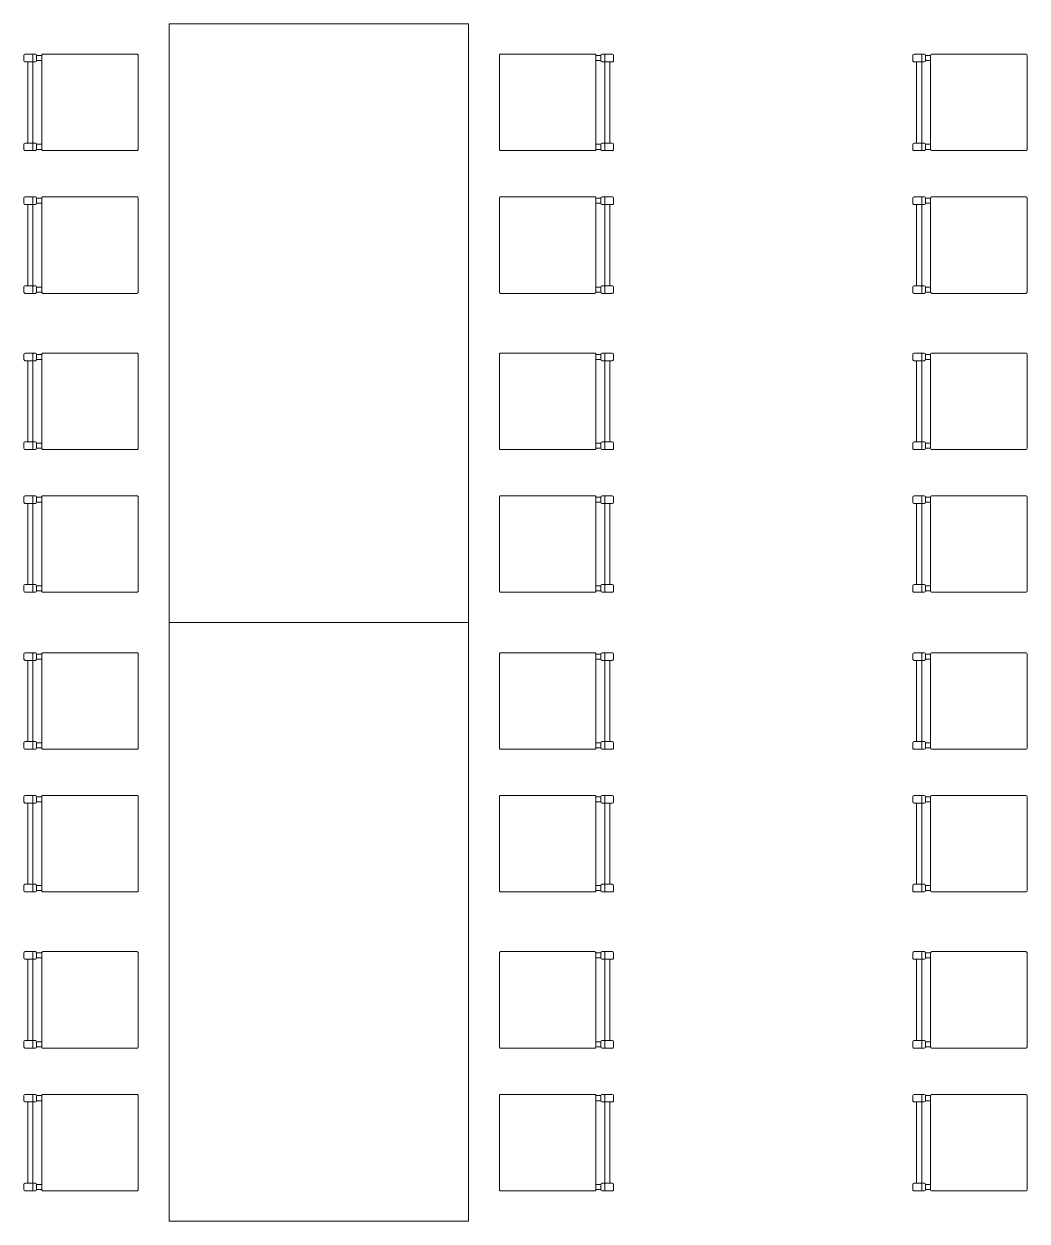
# Model space of a CAD drawing. Header units: metres. Extents: x 349075 to 349285, y 9281902 to 9282050.
# Drawn here: x 349142.916 to 349146.268, y 9281976.036 to 9281980.036 of the extents above; entities that cross this region are included whole.
import ezdxf

# ---------------------------------------------------------------- set-up
doc = ezdxf.new("R2010")
doc.units = ezdxf.units.M
doc.header["$LTSCALE"] = 0.25
doc.layers.add('ARQ-FONDO', color=253, linetype='CONTINUOUS', lineweight=9)

# ---------------------------------------------------------------- blocks, each defined once
blk = doc.blocks.new('feffef')
at = {"layer": 'ARQ-FONDO'}
for p, q in [((1.0435, 10.595), (1.0435, 10.612)), ((1.0478, 10.6162), (1.0817, 10.6162)), ((1.0732, 10.6132), (1.0732, 10.5937)), ((1.086, 10.612), (1.1029, 10.612)), ((1.086, 10.612), (1.086, 10.595)), ((2.9715, 10.612), (2.9545, 10.612)), ((2.9715, 10.612), (2.9715, 10.595)), ((3.0097, 10.6162), (2.9757, 10.6162)), ((2.9842, 10.6132), (2.9842, 10.5937)), ((3.0139, 10.595), (3.0139, 10.612)), ((4.0139, 10.595), (4.0139, 10.612)), ((4.0181, 10.6162), (4.0521, 10.6162)), ((4.0436, 10.6132), (4.0436, 10.5937)), ((4.0563, 10.612), (4.0733, 10.612)), ((4.0563, 10.612), (4.0563, 10.595)), ((1.0767, 10.5908), (1.0478, 10.5908)), ((1.0563, 10.5908), (1.0563, 10.3194)), ((1.0732, 10.5908), (1.0732, 10.3194)), ((1.0817, 10.5908), (1.077, 10.5908)), ((1.086, 10.595), (1.1029, 10.595)), ((2.9715, 10.595), (2.9545, 10.595)), ((2.9757, 10.5908), (2.9804, 10.5908)), ((2.9807, 10.5908), (3.0097, 10.5908)), ((2.9842, 10.5908), (2.9842, 10.3194)), ((3.0012, 10.5908), (3.0012, 10.3194)), ((4.0471, 10.5908), (4.0181, 10.5908)), ((4.0266, 10.5908), (4.0266, 10.3194)), ((4.0436, 10.5908), (4.0436, 10.3194)), ((4.0521, 10.5908), (4.0473, 10.5908)), ((4.0563, 10.595), (4.0733, 10.595)), ((1.0435, 10.2981), (1.0435, 10.3151)), ((1.0478, 10.3194), (1.0817, 10.3194)), ((1.0817, 10.2939), (1.0478, 10.2939)), ((1.0732, 10.3164), (1.0732, 10.2969)), ((1.086, 10.3151), (1.1029, 10.3151)), ((1.086, 10.3151), (1.086, 10.2981)), ((1.086, 10.2981), (1.1029, 10.2981)), ((2.9715, 10.3151), (2.9545, 10.3151)), ((2.9715, 10.2981), (2.9545, 10.2981)), ((2.9715, 10.3151), (2.9715, 10.2981)), ((3.0097, 10.3194), (2.9757, 10.3194)), ((2.9757, 10.2939), (3.0097, 10.2939)), ((2.9842, 10.3164), (2.9842, 10.2969)), ((3.0139, 10.2981), (3.0139, 10.3151)), ((4.0139, 10.2981), (4.0139, 10.3151)), ((4.0181, 10.3194), (4.0521, 10.3194)), ((4.0521, 10.2939), (4.0181, 10.2939)), ((4.0436, 10.3164), (4.0436, 10.2969)), ((4.0563, 10.3151), (4.0733, 10.3151)), ((4.0563, 10.3151), (4.0563, 10.2981)), ((4.0563, 10.2981), (4.0733, 10.2981)), ((1.0435, 10.1182), (1.0435, 10.1351)), ((1.0478, 10.1394), (1.0817, 10.1394)), ((1.0732, 10.1364), (1.0732, 10.1169)), ((1.086, 10.1351), (1.1029, 10.1351)), ((1.086, 10.1351), (1.086, 10.1182)), ((2.9715, 10.1351), (2.9545, 10.1351)), ((2.9715, 10.1351), (2.9715, 10.1182)), ((3.0097, 10.1394), (2.9757, 10.1394)), ((2.9842, 10.1364), (2.9842, 10.1169)), ((3.0139, 10.1182), (3.0139, 10.1351)), ((4.0139, 10.1182), (4.0139, 10.1351)), ((4.0181, 10.1394), (4.0521, 10.1394)), ((4.0436, 10.1364), (4.0436, 10.1169)), ((4.0563, 10.1351), (4.0733, 10.1351)), ((4.0563, 10.1351), (4.0563, 10.1182)), ((1.0767, 10.1139), (1.0478, 10.1139)), ((1.0563, 10.1139), (1.0563, 9.8425)), ((1.0732, 10.1139), (1.0732, 9.8425)), ((1.0817, 10.1139), (1.077, 10.1139)), ((1.086, 10.1182), (1.1029, 10.1182)), ((2.9715, 10.1182), (2.9545, 10.1182)), ((2.9757, 10.1139), (2.9804, 10.1139)), ((2.9807, 10.1139), (3.0097, 10.1139)), ((2.9842, 10.1139), (2.9842, 9.8425)), ((3.0012, 10.1139), (3.0012, 9.8425)), ((4.0471, 10.1139), (4.0181, 10.1139)), ((4.0266, 10.1139), (4.0266, 9.8425)), ((4.0436, 10.1139), (4.0436, 9.8425)), ((4.0521, 10.1139), (4.0473, 10.1139)), ((4.0563, 10.1182), (4.0733, 10.1182)), ((1.0478, 9.8425), (1.0817, 9.8425)), ((3.0097, 9.8425), (2.9757, 9.8425)), ((4.0181, 9.8425), (4.0521, 9.8425)), ((1.0435, 9.8213), (1.0435, 9.8383)), ((1.0817, 9.8171), (1.0478, 9.8171)), ((1.0732, 9.8395), (1.0732, 9.82)), ((1.086, 9.8383), (1.1029, 9.8383)), ((1.086, 9.8383), (1.086, 9.8213)), ((1.086, 9.8213), (1.1029, 9.8213)), ((2.9715, 9.8383), (2.9545, 9.8383)), ((2.9715, 9.8213), (2.9545, 9.8213)), ((2.9715, 9.8383), (2.9715, 9.8213)), ((2.9757, 9.8171), (3.0097, 9.8171)), ((2.9842, 9.8395), (2.9842, 9.82)), ((3.0139, 9.8213), (3.0139, 9.8383)), ((4.0139, 9.8213), (4.0139, 9.8383)), ((4.0521, 9.8171), (4.0181, 9.8171)), ((4.0436, 9.8395), (4.0436, 9.82)), ((4.0563, 9.8383), (4.0733, 9.8383)), ((4.0563, 9.8383), (4.0563, 9.8213)), ((4.0563, 9.8213), (4.0733, 9.8213)), ((1.0435, 9.5963), (1.0435, 9.6132)), ((1.0478, 9.6175), (1.0817, 9.6175)), ((1.0732, 9.6145), (1.0732, 9.595)), ((1.086, 9.6132), (1.1029, 9.6132)), ((1.086, 9.6132), (1.086, 9.5963)), ((2.9715, 9.6132), (2.9545, 9.6132)), ((2.9715, 9.6132), (2.9715, 9.5963)), ((3.0097, 9.6175), (2.9757, 9.6175)), ((2.9842, 9.6145), (2.9842, 9.595)), ((3.0139, 9.5963), (3.0139, 9.6132)), ((4.0139, 9.5963), (4.0139, 9.6132)), ((4.0181, 9.6175), (4.0521, 9.6175)), ((4.0436, 9.6145), (4.0436, 9.595)), ((4.0563, 9.6132), (4.0733, 9.6132)), ((4.0563, 9.6132), (4.0563, 9.5963)), ((1.0767, 9.592), (1.0478, 9.592)), ((1.0563, 9.592), (1.0563, 9.3206)), ((1.0732, 9.592), (1.0732, 9.3206)), ((1.0817, 9.592), (1.077, 9.592)), ((1.086, 9.5963), (1.1029, 9.5963)), ((2.9715, 9.5963), (2.9545, 9.5963)), ((2.9757, 9.592), (2.9804, 9.592)), ((2.9807, 9.592), (3.0097, 9.592)), ((2.9842, 9.592), (2.9842, 9.3206)), ((3.0012, 9.592), (3.0012, 9.3206)), ((4.0471, 9.592), (4.0181, 9.592)), ((4.0266, 9.592), (4.0266, 9.3206)), ((4.0436, 9.592), (4.0436, 9.3206)), ((4.0521, 9.592), (4.0473, 9.592)), ((4.0563, 9.5963), (4.0733, 9.5963)), ((1.0478, 9.3206), (1.0817, 9.3206)), ((3.0097, 9.3206), (2.9757, 9.3206)), ((4.0181, 9.3206), (4.0521, 9.3206)), ((1.0435, 9.2994), (1.0435, 9.3164)), ((1.0817, 9.2952), (1.0478, 9.2952)), ((1.0732, 9.3177), (1.0732, 9.2982)), ((1.086, 9.3164), (1.1029, 9.3164)), ((1.086, 9.3164), (1.086, 9.2994)), ((1.086, 9.2994), (1.1029, 9.2994)), ((2.9715, 9.3164), (2.9545, 9.3164)), ((2.9715, 9.2994), (2.9545, 9.2994)), ((2.9715, 9.3164), (2.9715, 9.2994)), ((2.9757, 9.2952), (3.0097, 9.2952)), ((2.9842, 9.3177), (2.9842, 9.2982)), ((3.0139, 9.2994), (3.0139, 9.3164)), ((4.0139, 9.2994), (4.0139, 9.3164)), ((4.0521, 9.2952), (4.0181, 9.2952)), ((4.0436, 9.3177), (4.0436, 9.2982)), ((4.0563, 9.3164), (4.0733, 9.3164)), ((4.0563, 9.3164), (4.0563, 9.2994)), ((4.0563, 9.2994), (4.0733, 9.2994)), ((1.0435, 9.1194), (1.0435, 9.1364)), ((1.0478, 9.1406), (1.0817, 9.1406)), ((1.0732, 9.1377), (1.0732, 9.1182)), ((1.086, 9.1364), (1.1029, 9.1364)), ((1.086, 9.1364), (1.086, 9.1194)), ((2.9715, 9.1364), (2.9545, 9.1364)), ((2.9715, 9.1364), (2.9715, 9.1194)), ((3.0097, 9.1406), (2.9757, 9.1406)), ((2.9842, 9.1377), (2.9842, 9.1182)), ((3.0139, 9.1194), (3.0139, 9.1364)), ((4.0139, 9.1194), (4.0139, 9.1364)), ((4.0181, 9.1406), (4.0521, 9.1406)), ((4.0436, 9.1377), (4.0436, 9.1182)), ((4.0563, 9.1364), (4.0733, 9.1364)), ((4.0563, 9.1364), (4.0563, 9.1194)), ((1.0767, 9.1152), (1.0478, 9.1152)), ((1.0563, 9.1152), (1.0563, 8.8438)), ((1.0732, 9.1152), (1.0732, 8.8438)), ((1.0817, 9.1152), (1.077, 9.1152)), ((1.086, 9.1194), (1.1029, 9.1194)), ((2.9715, 9.1194), (2.9545, 9.1194)), ((2.9757, 9.1152), (2.9804, 9.1152)), ((2.9807, 9.1152), (3.0097, 9.1152)), ((2.9842, 9.1152), (2.9842, 8.8438)), ((3.0012, 9.1152), (3.0012, 8.8438)), ((4.0471, 9.1152), (4.0181, 9.1152)), ((4.0266, 9.1152), (4.0266, 8.8438)), ((4.0436, 9.1152), (4.0436, 8.8438)), ((4.0521, 9.1152), (4.0473, 9.1152)), ((4.0563, 9.1194), (4.0733, 9.1194)), ((1.0478, 8.8438), (1.0817, 8.8438)), ((1.0732, 8.8408), (1.0732, 8.8213)), ((3.0097, 8.8438), (2.9757, 8.8438)), ((2.9842, 8.8408), (2.9842, 8.8213)), ((4.0181, 8.8438), (4.0521, 8.8438)), ((4.0436, 8.8408), (4.0436, 8.8213)), ((1.0435, 8.8226), (1.0435, 8.8396)), ((1.0817, 8.8183), (1.0478, 8.8183)), ((1.086, 8.8396), (1.1029, 8.8396)), ((1.086, 8.8396), (1.086, 8.8226)), ((1.086, 8.8226), (1.1029, 8.8226)), ((2.9715, 8.8396), (2.9545, 8.8396)), ((2.9715, 8.8226), (2.9545, 8.8226)), ((2.9715, 8.8396), (2.9715, 8.8226)), ((2.9757, 8.8183), (3.0097, 8.8183)), ((3.0139, 8.8226), (3.0139, 8.8396)), ((4.0139, 8.8226), (4.0139, 8.8396)), ((4.0521, 8.8183), (4.0181, 8.8183)), ((4.0563, 8.8396), (4.0733, 8.8396)), ((4.0563, 8.8396), (4.0563, 8.8226)), ((4.0563, 8.8226), (4.0733, 8.8226)), ((1.0435, 8.595), (1.0435, 8.612)), ((1.0478, 8.6162), (1.0817, 8.6162)), ((1.0732, 8.6132), (1.0732, 8.5937)), ((1.086, 8.612), (1.1029, 8.612)), ((1.086, 8.612), (1.086, 8.595)), ((2.9715, 8.612), (2.9545, 8.612)), ((2.9715, 8.612), (2.9715, 8.595)), ((3.0097, 8.6162), (2.9757, 8.6162)), ((2.9842, 8.6132), (2.9842, 8.5937)), ((3.0139, 8.595), (3.0139, 8.612)), ((4.0139, 8.595), (4.0139, 8.612)), ((4.0181, 8.6162), (4.0521, 8.6162)), ((4.0436, 8.6132), (4.0436, 8.5937)), ((4.0563, 8.612), (4.0733, 8.612)), ((4.0563, 8.612), (4.0563, 8.595)), ((1.0767, 8.5908), (1.0478, 8.5908)), ((1.0563, 8.5908), (1.0563, 8.3194)), ((1.0732, 8.5908), (1.0732, 8.3194)), ((1.0817, 8.5908), (1.077, 8.5908)), ((1.086, 8.595), (1.1029, 8.595)), ((2.9715, 8.595), (2.9545, 8.595)), ((2.9757, 8.5908), (2.9804, 8.5908)), ((2.9807, 8.5908), (3.0097, 8.5908)), ((2.9842, 8.5908), (2.9842, 8.3194)), ((3.0012, 8.5908), (3.0012, 8.3194)), ((4.0471, 8.5908), (4.0181, 8.5908)), ((4.0266, 8.5908), (4.0266, 8.3194)), ((4.0436, 8.5908), (4.0436, 8.3194)), ((4.0521, 8.5908), (4.0473, 8.5908)), ((4.0563, 8.595), (4.0733, 8.595)), ((1.0435, 8.2981), (1.0435, 8.3151)), ((1.0478, 8.3194), (1.0817, 8.3194)), ((1.0817, 8.2939), (1.0478, 8.2939)), ((1.0732, 8.3164), (1.0732, 8.2969)), ((1.086, 8.3151), (1.1029, 8.3151)), ((1.086, 8.3151), (1.086, 8.2981)), ((1.086, 8.2981), (1.1029, 8.2981)), ((2.9715, 8.3151), (2.9545, 8.3151)), ((2.9715, 8.2981), (2.9545, 8.2981)), ((2.9715, 8.3151), (2.9715, 8.2981)), ((3.0097, 8.3194), (2.9757, 8.3194)), ((2.9757, 8.2939), (3.0097, 8.2939)), ((2.9842, 8.3164), (2.9842, 8.2969)), ((3.0139, 8.2981), (3.0139, 8.3151)), ((4.0139, 8.2981), (4.0139, 8.3151)), ((4.0181, 8.3194), (4.0521, 8.3194)), ((4.0521, 8.2939), (4.0181, 8.2939)), ((4.0436, 8.3164), (4.0436, 8.2969)), ((4.0563, 8.3151), (4.0733, 8.3151)), ((4.0563, 8.3151), (4.0563, 8.2981)), ((4.0563, 8.2981), (4.0733, 8.2981)), ((1.0435, 8.1182), (1.0435, 8.1351)), ((1.0478, 8.1394), (1.0817, 8.1394)), ((1.0732, 8.1364), (1.0732, 8.1169)), ((1.086, 8.1351), (1.1029, 8.1351)), ((1.086, 8.1351), (1.086, 8.1182)), ((2.9715, 8.1351), (2.9545, 8.1351)), ((2.9715, 8.1351), (2.9715, 8.1182)), ((3.0097, 8.1394), (2.9757, 8.1394)), ((2.9842, 8.1364), (2.9842, 8.1169)), ((3.0139, 8.1182), (3.0139, 8.1351)), ((4.0139, 8.1182), (4.0139, 8.1351)), ((4.0181, 8.1394), (4.0521, 8.1394)), ((4.0436, 8.1364), (4.0436, 8.1169)), ((4.0563, 8.1351), (4.0733, 8.1351)), ((4.0563, 8.1351), (4.0563, 8.1182)), ((1.0767, 8.1139), (1.0478, 8.1139)), ((1.0563, 8.1139), (1.0563, 7.8425)), ((1.0732, 8.1139), (1.0732, 7.8425)), ((1.0817, 8.1139), (1.077, 8.1139)), ((1.086, 8.1182), (1.1029, 8.1182)), ((2.9715, 8.1182), (2.9545, 8.1182)), ((2.9757, 8.1139), (2.9804, 8.1139)), ((2.9807, 8.1139), (3.0097, 8.1139)), ((2.9842, 8.1139), (2.9842, 7.8425)), ((3.0012, 8.1139), (3.0012, 7.8425)), ((4.0471, 8.1139), (4.0181, 8.1139)), ((4.0266, 8.1139), (4.0266, 7.8425)), ((4.0436, 8.1139), (4.0436, 7.8425)), ((4.0521, 8.1139), (4.0473, 8.1139)), ((4.0563, 8.1182), (4.0733, 8.1182)), ((1.0478, 7.8425), (1.0817, 7.8425)), ((3.0097, 7.8425), (2.9757, 7.8425)), ((4.0181, 7.8425), (4.0521, 7.8425)), ((1.0435, 7.8213), (1.0435, 7.8383)), ((1.0817, 7.8171), (1.0478, 7.8171)), ((1.0732, 7.8395), (1.0732, 7.82)), ((1.086, 7.8383), (1.1029, 7.8383)), ((1.086, 7.8383), (1.086, 7.8213)), ((1.086, 7.8213), (1.1029, 7.8213)), ((2.9715, 7.8383), (2.9545, 7.8383)), ((2.9715, 7.8213), (2.9545, 7.8213)), ((2.9715, 7.8383), (2.9715, 7.8213)), ((2.9757, 7.8171), (3.0097, 7.8171)), ((2.9842, 7.8395), (2.9842, 7.82)), ((3.0139, 7.8213), (3.0139, 7.8383)), ((4.0139, 7.8213), (4.0139, 7.8383)), ((4.0521, 7.8171), (4.0181, 7.8171)), ((4.0436, 7.8395), (4.0436, 7.82)), ((4.0563, 7.8383), (4.0733, 7.8383)), ((4.0563, 7.8383), (4.0563, 7.8213)), ((4.0563, 7.8213), (4.0733, 7.8213)), ((1.0435, 7.5963), (1.0435, 7.6132)), ((1.0478, 7.6175), (1.0817, 7.6175)), ((1.0732, 7.6145), (1.0732, 7.595)), ((1.086, 7.6132), (1.1029, 7.6132)), ((1.086, 7.6132), (1.086, 7.5963)), ((2.9715, 7.6132), (2.9545, 7.6132)), ((2.9715, 7.6132), (2.9715, 7.5963)), ((3.0097, 7.6175), (2.9757, 7.6175)), ((2.9842, 7.6145), (2.9842, 7.595)), ((3.0139, 7.5963), (3.0139, 7.6132)), ((4.0139, 7.5963), (4.0139, 7.6132)), ((4.0181, 7.6175), (4.0521, 7.6175)), ((4.0436, 7.6145), (4.0436, 7.595)), ((4.0563, 7.6132), (4.0733, 7.6132)), ((4.0563, 7.6132), (4.0563, 7.5963)), ((1.0767, 7.592), (1.0478, 7.592)), ((1.0563, 7.592), (1.0563, 7.3206)), ((1.0732, 7.592), (1.0732, 7.3206)), ((1.0817, 7.592), (1.077, 7.592)), ((1.086, 7.5963), (1.1029, 7.5963)), ((2.9715, 7.5963), (2.9545, 7.5963)), ((2.9757, 7.592), (2.9804, 7.592)), ((2.9807, 7.592), (3.0097, 7.592)), ((2.9842, 7.592), (2.9842, 7.3206)), ((3.0012, 7.592), (3.0012, 7.3206)), ((4.0471, 7.592), (4.0181, 7.592)), ((4.0266, 7.592), (4.0266, 7.3206)), ((4.0436, 7.592), (4.0436, 7.3206)), ((4.0521, 7.592), (4.0473, 7.592)), ((4.0563, 7.5963), (4.0733, 7.5963)), ((1.0478, 7.3206), (1.0817, 7.3206)), ((3.0097, 7.3206), (2.9757, 7.3206)), ((4.0181, 7.3206), (4.0521, 7.3206)), ((1.0435, 7.2994), (1.0435, 7.3164)), ((1.0817, 7.2952), (1.0478, 7.2952)), ((1.0732, 7.3177), (1.0732, 7.2982)), ((1.086, 7.3164), (1.1029, 7.3164)), ((1.086, 7.3164), (1.086, 7.2994)), ((1.086, 7.2994), (1.1029, 7.2994)), ((2.9715, 7.3164), (2.9545, 7.3164)), ((2.9715, 7.2994), (2.9545, 7.2994)), ((2.9715, 7.3164), (2.9715, 7.2994)), ((2.9757, 7.2952), (3.0097, 7.2952)), ((2.9842, 7.3177), (2.9842, 7.2982)), ((3.0139, 7.2994), (3.0139, 7.3164)), ((4.0139, 7.2994), (4.0139, 7.3164)), ((4.0521, 7.2952), (4.0181, 7.2952)), ((4.0436, 7.3177), (4.0436, 7.2982)), ((4.0563, 7.3164), (4.0733, 7.3164)), ((4.0563, 7.3164), (4.0563, 7.2994)), ((4.0563, 7.2994), (4.0733, 7.2994)), ((1.0435, 7.1194), (1.0435, 7.1364)), ((1.0478, 7.1406), (1.0817, 7.1406)), ((1.0732, 7.1377), (1.0732, 7.1182)), ((1.086, 7.1364), (1.1029, 7.1364)), ((1.086, 7.1364), (1.086, 7.1194)), ((2.9715, 7.1364), (2.9545, 7.1364)), ((2.9715, 7.1364), (2.9715, 7.1194)), ((3.0097, 7.1406), (2.9757, 7.1406)), ((2.9842, 7.1377), (2.9842, 7.1182)), ((3.0139, 7.1194), (3.0139, 7.1364)), ((4.0139, 7.1194), (4.0139, 7.1364)), ((4.0181, 7.1406), (4.0521, 7.1406)), ((4.0436, 7.1377), (4.0436, 7.1182)), ((4.0563, 7.1364), (4.0733, 7.1364)), ((4.0563, 7.1364), (4.0563, 7.1194)), ((1.0767, 7.1152), (1.0478, 7.1152)), ((1.0563, 7.1152), (1.0563, 6.8438)), ((1.0732, 7.1152), (1.0732, 6.8438)), ((1.0817, 7.1152), (1.077, 7.1152)), ((1.086, 7.1194), (1.1029, 7.1194)), ((2.9715, 7.1194), (2.9545, 7.1194)), ((2.9757, 7.1152), (2.9804, 7.1152)), ((2.9807, 7.1152), (3.0097, 7.1152)), ((2.9842, 7.1152), (2.9842, 6.8438)), ((3.0012, 7.1152), (3.0012, 6.8438)), ((4.0471, 7.1152), (4.0181, 7.1152)), ((4.0266, 7.1152), (4.0266, 6.8438)), ((4.0436, 7.1152), (4.0436, 6.8438)), ((4.0521, 7.1152), (4.0473, 7.1152)), ((4.0563, 7.1194), (4.0733, 7.1194)), ((1.0478, 6.8438), (1.0817, 6.8438)), ((1.0732, 6.8408), (1.0732, 6.8213)), ((3.0097, 6.8438), (2.9757, 6.8438)), ((2.9842, 6.8408), (2.9842, 6.8213)), ((4.0181, 6.8438), (4.0521, 6.8438)), ((4.0436, 6.8408), (4.0436, 6.8213)), ((1.0435, 6.8226), (1.0435, 6.8396)), ((1.0817, 6.8183), (1.0478, 6.8183)), ((1.086, 6.8396), (1.1029, 6.8396)), ((1.086, 6.8396), (1.086, 6.8226)), ((1.086, 6.8226), (1.1029, 6.8226)), ((2.9715, 6.8396), (2.9545, 6.8396)), ((2.9715, 6.8226), (2.9545, 6.8226)), ((2.9715, 6.8396), (2.9715, 6.8226)), ((2.9757, 6.8183), (3.0097, 6.8183)), ((3.0139, 6.8226), (3.0139, 6.8396)), ((4.0139, 6.8226), (4.0139, 6.8396)), ((4.0521, 6.8183), (4.0181, 6.8183)), ((4.0563, 6.8396), (4.0733, 6.8396)), ((4.0563, 6.8396), (4.0563, 6.8226)), ((4.0563, 6.8226), (4.0733, 6.8226))]:
    blk.add_line(p, q, dxfattribs=at)
for points in [[(2.5287, 8.7173), (2.5287, 10.7173), (1.5287, 10.7173), (1.5287, 8.7173)], [(2.5287, 6.7173), (2.5287, 8.7173), (1.5287, 8.7173), (1.5287, 6.7173)]]:
    blk.add_lwpolyline(points, close=True, dxfattribs=at)
for points in [[(1.421, 10.6162), (1.1072, 10.6162, 0.414214), (1.1029, 10.612), (1.1029, 10.2981, 0.414214), (1.1072, 10.2939), (1.421, 10.2939, 0.414214), (1.4252, 10.2981), (1.4252, 10.612, 0.414214)], [(2.6365, 10.6162), (2.9503, 10.6162, -0.414214), (2.9545, 10.612), (2.9545, 10.2981, -0.414214), (2.9503, 10.2939), (2.6365, 10.2939, -0.414214), (2.6322, 10.2981), (2.6322, 10.612, -0.414214)], [(4.3913, 10.6162), (4.0775, 10.6162, 0.414214), (4.0733, 10.612), (4.0733, 10.2981, 0.414214), (4.0775, 10.2939), (4.3913, 10.2939, 0.414214), (4.3956, 10.2981), (4.3956, 10.612, 0.414214)], [(1.421, 10.1394), (1.1072, 10.1394, 0.414214), (1.1029, 10.1351), (1.1029, 9.8213, 0.414214), (1.1072, 9.8171), (1.421, 9.8171, 0.414214), (1.4252, 9.8213), (1.4252, 10.1351, 0.414214)], [(2.6365, 10.1394), (2.9503, 10.1394, -0.414214), (2.9545, 10.1351), (2.9545, 9.8213, -0.414214), (2.9503, 9.8171), (2.6365, 9.8171, -0.414214), (2.6322, 9.8213), (2.6322, 10.1351, -0.414214)], [(4.3913, 10.1394), (4.0775, 10.1394, 0.414214), (4.0733, 10.1351), (4.0733, 9.8213, 0.414214), (4.0775, 9.8171), (4.3913, 9.8171, 0.414214), (4.3956, 9.8213), (4.3956, 10.1351, 0.414214)], [(1.421, 9.6175), (1.1072, 9.6175, 0.414214), (1.1029, 9.6132), (1.1029, 9.2994, 0.414214), (1.1072, 9.2952), (1.421, 9.2952, 0.414214), (1.4252, 9.2994), (1.4252, 9.6132, 0.414214)], [(2.6365, 9.6175), (2.9503, 9.6175, -0.414214), (2.9545, 9.6132), (2.9545, 9.2994, -0.414214), (2.9503, 9.2952), (2.6365, 9.2952, -0.414214), (2.6322, 9.2994), (2.6322, 9.6132, -0.414214)], [(4.3913, 9.6175), (4.0775, 9.6175, 0.414214), (4.0733, 9.6132), (4.0733, 9.2994, 0.414214), (4.0775, 9.2952), (4.3913, 9.2952, 0.414214), (4.3956, 9.2994), (4.3956, 9.6132, 0.414214)], [(1.421, 9.1406), (1.1072, 9.1406, 0.414214), (1.1029, 9.1364), (1.1029, 8.8226, 0.414214), (1.1072, 8.8183), (1.421, 8.8183, 0.414214), (1.4252, 8.8226), (1.4252, 9.1364, 0.414214)], [(2.6365, 9.1406), (2.9503, 9.1406, -0.414214), (2.9545, 9.1364), (2.9545, 8.8226, -0.414214), (2.9503, 8.8183), (2.6365, 8.8183, -0.414214), (2.6322, 8.8226), (2.6322, 9.1364, -0.414214)], [(4.3913, 9.1406), (4.0775, 9.1406, 0.414214), (4.0733, 9.1364), (4.0733, 8.8226, 0.414214), (4.0775, 8.8183), (4.3913, 8.8183, 0.414214), (4.3956, 8.8226), (4.3956, 9.1364, 0.414214)], [(1.421, 8.6162), (1.1072, 8.6162, 0.414214), (1.1029, 8.612), (1.1029, 8.2981, 0.414214), (1.1072, 8.2939), (1.421, 8.2939, 0.414214), (1.4252, 8.2981), (1.4252, 8.612, 0.414214)], [(2.6365, 8.6162), (2.9503, 8.6162, -0.414214), (2.9545, 8.612), (2.9545, 8.2981, -0.414214), (2.9503, 8.2939), (2.6365, 8.2939, -0.414214), (2.6322, 8.2981), (2.6322, 8.612, -0.414214)], [(4.3913, 8.6162), (4.0775, 8.6162, 0.414214), (4.0733, 8.612), (4.0733, 8.2981, 0.414214), (4.0775, 8.2939), (4.3913, 8.2939, 0.414214), (4.3956, 8.2981), (4.3956, 8.612, 0.414214)], [(1.421, 8.1394), (1.1072, 8.1394, 0.414214), (1.1029, 8.1351), (1.1029, 7.8213, 0.414214), (1.1072, 7.8171), (1.421, 7.8171, 0.414214), (1.4252, 7.8213), (1.4252, 8.1351, 0.414214)], [(2.6365, 8.1394), (2.9503, 8.1394, -0.414214), (2.9545, 8.1351), (2.9545, 7.8213, -0.414214), (2.9503, 7.8171), (2.6365, 7.8171, -0.414214), (2.6322, 7.8213), (2.6322, 8.1351, -0.414214)], [(4.3913, 8.1394), (4.0775, 8.1394, 0.414214), (4.0733, 8.1351), (4.0733, 7.8213, 0.414214), (4.0775, 7.8171), (4.3913, 7.8171, 0.414214), (4.3956, 7.8213), (4.3956, 8.1351, 0.414214)], [(1.421, 7.6175), (1.1072, 7.6175, 0.414214), (1.1029, 7.6132), (1.1029, 7.2994, 0.414214), (1.1072, 7.2952), (1.421, 7.2952, 0.414214), (1.4252, 7.2994), (1.4252, 7.6132, 0.414214)], [(2.6365, 7.6175), (2.9503, 7.6175, -0.414214), (2.9545, 7.6132), (2.9545, 7.2994, -0.414214), (2.9503, 7.2952), (2.6365, 7.2952, -0.414214), (2.6322, 7.2994), (2.6322, 7.6132, -0.414214)], [(4.3913, 7.6175), (4.0775, 7.6175, 0.414214), (4.0733, 7.6132), (4.0733, 7.2994, 0.414214), (4.0775, 7.2952), (4.3913, 7.2952, 0.414214), (4.3956, 7.2994), (4.3956, 7.6132, 0.414214)], [(1.421, 7.1406), (1.1072, 7.1406, 0.414214), (1.1029, 7.1364), (1.1029, 6.8226, 0.414214), (1.1072, 6.8183), (1.421, 6.8183, 0.414214), (1.4252, 6.8226), (1.4252, 7.1364, 0.414214)], [(2.6365, 7.1406), (2.9503, 7.1406, -0.414214), (2.9545, 7.1364), (2.9545, 6.8226, -0.414214), (2.9503, 6.8183), (2.6365, 6.8183, -0.414214), (2.6322, 6.8226), (2.6322, 7.1364, -0.414214)], [(4.3913, 7.1406), (4.0775, 7.1406, 0.414214), (4.0733, 7.1364), (4.0733, 6.8226, 0.414214), (4.0775, 6.8183), (4.3913, 6.8183, 0.414214), (4.3956, 6.8226), (4.3956, 7.1364, 0.414214)]]:
    blk.add_lwpolyline(points, format="xyb", close=True, dxfattribs=at)
for centre, radius, start, end in [((1.0478, 10.612), 0.00424, 89.9997, 179.9997), ((1.0703, 10.6132), 0.00297, 359.9997, 89.9997), ((1.0817, 10.612), 0.00424, 359.9997, 89.9997), ((2.9757, 10.612), 0.00424, 90.0003, 180.0003), ((2.9872, 10.6132), 0.00297, 90.0003, 180.0003), ((3.0097, 10.612), 0.00424, 0.0003, 90.0003), ((4.0181, 10.612), 0.00424, 89.9997, 179.9997), ((4.0406, 10.6132), 0.00297, 359.9997, 89.9997), ((4.0521, 10.612), 0.00424, 359.9997, 89.9997), ((1.0478, 10.595), 0.00424, 179.9997, 269.9997), ((1.0703, 10.5937), 0.00297, 269.9997, 359.9997), ((1.0817, 10.595), 0.00424, 269.9997, 359.9997), ((2.9757, 10.595), 0.00424, 180.0003, 270.0003), ((2.9872, 10.5937), 0.00297, 180.0003, 270.0003), ((3.0097, 10.595), 0.00424, 270.0003, 0.0003), ((4.0181, 10.595), 0.00424, 179.9997, 269.9997), ((4.0406, 10.5937), 0.00297, 269.9997, 359.9997), ((4.0521, 10.595), 0.00424, 269.9997, 359.9997), ((1.0478, 10.3151), 0.00424, 89.9997, 179.9997), ((1.0478, 10.2981), 0.00424, 179.9997, 269.9997), ((1.0703, 10.3164), 0.00297, 359.9997, 89.9997), ((1.0703, 10.2969), 0.00297, 269.9997, 359.9997), ((1.0817, 10.3151), 0.00424, 359.9997, 89.9997), ((1.0817, 10.2981), 0.00424, 269.9997, 359.9997), ((2.9757, 10.3151), 0.00424, 90.0003, 180.0003), ((2.9757, 10.2981), 0.00424, 180.0003, 270.0003), ((2.9872, 10.3164), 0.00297, 90.0003, 180.0003), ((2.9872, 10.2969), 0.00297, 180.0003, 270.0003), ((3.0097, 10.3151), 0.00424, 0.0003, 90.0003), ((3.0097, 10.2981), 0.00424, 270.0003, 0.0003), ((4.0181, 10.3151), 0.00424, 89.9997, 179.9997), ((4.0181, 10.2981), 0.00424, 179.9997, 269.9997), ((4.0406, 10.3164), 0.00297, 359.9997, 89.9997), ((4.0406, 10.2969), 0.00297, 269.9997, 359.9997), ((4.0521, 10.3151), 0.00424, 359.9997, 89.9997), ((4.0521, 10.2981), 0.00424, 269.9997, 359.9997), ((1.0478, 10.1351), 0.00424, 89.9997, 179.9997), ((1.0703, 10.1364), 0.00297, 359.9997, 89.9997), ((1.0817, 10.1351), 0.00424, 359.9997, 89.9997), ((2.9757, 10.1351), 0.00424, 90.0003, 180.0003), ((2.9872, 10.1364), 0.00297, 90.0003, 180.0003), ((3.0097, 10.1351), 0.00424, 0.0003, 90.0003), ((4.0181, 10.1351), 0.00424, 89.9997, 179.9997), ((4.0406, 10.1364), 0.00297, 359.9997, 89.9997), ((4.0521, 10.1351), 0.00424, 359.9997, 89.9997), ((1.0478, 10.1182), 0.00424, 179.9997, 269.9997), ((1.0703, 10.1169), 0.00297, 269.9997, 359.9997), ((1.0817, 10.1182), 0.00424, 269.9997, 359.9997), ((2.9757, 10.1182), 0.00424, 180.0003, 270.0003), ((2.9872, 10.1169), 0.00297, 180.0003, 270.0003), ((3.0097, 10.1182), 0.00424, 270.0003, 0.0003), ((4.0181, 10.1182), 0.00424, 179.9997, 269.9997), ((4.0406, 10.1169), 0.00297, 269.9997, 359.9997), ((4.0521, 10.1182), 0.00424, 269.9997, 359.9997), ((1.0478, 9.8383), 0.00424, 89.9997, 179.9997), ((1.0703, 9.8395), 0.00297, 359.9997, 89.9997), ((1.0817, 9.8383), 0.00424, 359.9997, 89.9997), ((2.9757, 9.8383), 0.00424, 90.0003, 180.0003), ((2.9872, 9.8395), 0.00297, 90.0003, 180.0003), ((3.0097, 9.8383), 0.00424, 0.0003, 90.0003), ((4.0181, 9.8383), 0.00424, 89.9997, 179.9997), ((4.0406, 9.8395), 0.00297, 359.9997, 89.9997), ((4.0521, 9.8383), 0.00424, 359.9997, 89.9997), ((1.0478, 9.8213), 0.00424, 179.9997, 269.9997), ((1.0703, 9.82), 0.00297, 269.9997, 359.9997), ((1.0817, 9.8213), 0.00424, 269.9997, 359.9997), ((2.9757, 9.8213), 0.00424, 180.0003, 270.0003), ((2.9872, 9.82), 0.00297, 180.0003, 270.0003), ((3.0097, 9.8213), 0.00424, 270.0003, 0.0003), ((4.0181, 9.8213), 0.00424, 179.9997, 269.9997), ((4.0406, 9.82), 0.00297, 269.9997, 359.9997), ((4.0521, 9.8213), 0.00424, 269.9997, 359.9997), ((1.0478, 9.6132), 0.00424, 89.9997, 179.9997), ((1.0703, 9.6145), 0.00297, 359.9997, 89.9997), ((1.0817, 9.6132), 0.00424, 359.9997, 89.9997), ((2.9757, 9.6132), 0.00424, 90.0003, 180.0003), ((2.9872, 9.6145), 0.00297, 90.0003, 180.0003), ((3.0097, 9.6132), 0.00424, 0.0003, 90.0003), ((4.0181, 9.6132), 0.00424, 89.9997, 179.9997), ((4.0406, 9.6145), 0.00297, 359.9997, 89.9997), ((4.0521, 9.6132), 0.00424, 359.9997, 89.9997), ((1.0478, 9.5963), 0.00424, 179.9997, 269.9997), ((1.0703, 9.595), 0.00297, 269.9997, 359.9997), ((1.0817, 9.5963), 0.00424, 269.9997, 359.9997), ((2.9757, 9.5963), 0.00424, 180.0003, 270.0003), ((2.9872, 9.595), 0.00297, 180.0003, 270.0003), ((3.0097, 9.5963), 0.00424, 270.0003, 0.0003), ((4.0181, 9.5963), 0.00424, 179.9997, 269.9997), ((4.0406, 9.595), 0.00297, 269.9997, 359.9997), ((4.0521, 9.5963), 0.00424, 269.9997, 359.9997), ((1.0478, 9.3164), 0.00424, 89.9997, 179.9997), ((1.0703, 9.3177), 0.00297, 359.9997, 89.9997), ((1.0817, 9.3164), 0.00424, 359.9997, 89.9997), ((2.9757, 9.3164), 0.00424, 90.0003, 180.0003), ((2.9872, 9.3177), 0.00297, 90.0003, 180.0003), ((3.0097, 9.3164), 0.00424, 0.0003, 90.0003), ((4.0181, 9.3164), 0.00424, 89.9997, 179.9997), ((4.0406, 9.3177), 0.00297, 359.9997, 89.9997), ((4.0521, 9.3164), 0.00424, 359.9997, 89.9997), ((1.0478, 9.2994), 0.00424, 179.9997, 269.9997), ((1.0703, 9.2982), 0.00297, 269.9997, 359.9997), ((1.0817, 9.2994), 0.00424, 269.9997, 359.9997), ((2.9757, 9.2994), 0.00424, 180.0003, 270.0003), ((2.9872, 9.2982), 0.00297, 180.0003, 270.0003), ((3.0097, 9.2994), 0.00424, 270.0003, 0.0003), ((4.0181, 9.2994), 0.00424, 179.9997, 269.9997), ((4.0406, 9.2982), 0.00297, 269.9997, 359.9997), ((4.0521, 9.2994), 0.00424, 269.9997, 359.9997), ((1.0478, 9.1364), 0.00424, 89.9997, 179.9997), ((1.0703, 9.1377), 0.00297, 359.9997, 89.9997), ((1.0817, 9.1364), 0.00424, 359.9997, 89.9997), ((2.9757, 9.1364), 0.00424, 90.0003, 180.0003), ((2.9872, 9.1377), 0.00297, 90.0003, 180.0003), ((3.0097, 9.1364), 0.00424, 0.0003, 90.0003), ((4.0181, 9.1364), 0.00424, 89.9997, 179.9997), ((4.0406, 9.1377), 0.00297, 359.9997, 89.9997), ((4.0521, 9.1364), 0.00424, 359.9997, 89.9997), ((1.0478, 9.1194), 0.00424, 179.9997, 269.9997), ((1.0703, 9.1182), 0.00297, 269.9997, 359.9997), ((1.0817, 9.1194), 0.00424, 269.9997, 359.9997), ((2.9757, 9.1194), 0.00424, 180.0003, 270.0003), ((2.9872, 9.1182), 0.00297, 180.0003, 270.0003), ((3.0097, 9.1194), 0.00424, 270.0003, 0.0003), ((4.0181, 9.1194), 0.00424, 179.9997, 269.9997), ((4.0406, 9.1182), 0.00297, 269.9997, 359.9997), ((4.0521, 9.1194), 0.00424, 269.9997, 359.9997), ((1.0478, 8.8396), 0.00424, 89.9997, 179.9997), ((1.0703, 8.8408), 0.00297, 359.9997, 89.9997), ((1.0817, 8.8396), 0.00424, 359.9997, 89.9997), ((2.9757, 8.8396), 0.00424, 90.0003, 180.0003), ((2.9872, 8.8408), 0.00297, 90.0003, 180.0003), ((3.0097, 8.8396), 0.00424, 0.0003, 90.0003), ((4.0181, 8.8396), 0.00424, 89.9997, 179.9997), ((4.0406, 8.8408), 0.00297, 359.9997, 89.9997), ((4.0521, 8.8396), 0.00424, 359.9997, 89.9997), ((1.0478, 8.8226), 0.00424, 179.9997, 269.9997), ((1.0703, 8.8213), 0.00297, 269.9997, 359.9997), ((1.0817, 8.8226), 0.00424, 269.9997, 359.9997), ((2.9757, 8.8226), 0.00424, 180.0003, 270.0003), ((2.9872, 8.8213), 0.00297, 180.0003, 270.0003), ((3.0097, 8.8226), 0.00424, 270.0003, 0.0003), ((4.0181, 8.8226), 0.00424, 179.9997, 269.9997), ((4.0406, 8.8213), 0.00297, 269.9997, 359.9997), ((4.0521, 8.8226), 0.00424, 269.9997, 359.9997), ((1.0478, 8.612), 0.00424, 89.9997, 179.9997), ((1.0703, 8.6132), 0.00297, 359.9997, 89.9997), ((1.0817, 8.612), 0.00424, 359.9997, 89.9997), ((2.9757, 8.612), 0.00424, 90.0003, 180.0003), ((2.9872, 8.6132), 0.00297, 90.0003, 180.0003), ((3.0097, 8.612), 0.00424, 0.0003, 90.0003), ((4.0181, 8.612), 0.00424, 89.9997, 179.9997), ((4.0406, 8.6132), 0.00297, 359.9997, 89.9997), ((4.0521, 8.612), 0.00424, 359.9997, 89.9997), ((1.0478, 8.595), 0.00424, 179.9997, 269.9997), ((1.0703, 8.5937), 0.00297, 269.9997, 359.9997), ((1.0817, 8.595), 0.00424, 269.9997, 359.9997), ((2.9757, 8.595), 0.00424, 180.0003, 270.0003), ((2.9872, 8.5937), 0.00297, 180.0003, 270.0003), ((3.0097, 8.595), 0.00424, 270.0003, 0.0003), ((4.0181, 8.595), 0.00424, 179.9997, 269.9997), ((4.0406, 8.5937), 0.00297, 269.9997, 359.9997), ((4.0521, 8.595), 0.00424, 269.9997, 359.9997), ((1.0478, 8.3151), 0.00424, 89.9997, 179.9997), ((1.0478, 8.2981), 0.00424, 179.9997, 269.9997), ((1.0703, 8.3164), 0.00297, 359.9997, 89.9997), ((1.0703, 8.2969), 0.00297, 269.9997, 359.9997), ((1.0817, 8.3151), 0.00424, 359.9997, 89.9997), ((1.0817, 8.2981), 0.00424, 269.9997, 359.9997), ((2.9757, 8.3151), 0.00424, 90.0003, 180.0003), ((2.9757, 8.2981), 0.00424, 180.0003, 270.0003), ((2.9872, 8.3164), 0.00297, 90.0003, 180.0003), ((2.9872, 8.2969), 0.00297, 180.0003, 270.0003), ((3.0097, 8.3151), 0.00424, 0.0003, 90.0003), ((3.0097, 8.2981), 0.00424, 270.0003, 0.0003), ((4.0181, 8.3151), 0.00424, 89.9997, 179.9997), ((4.0181, 8.2981), 0.00424, 179.9997, 269.9997), ((4.0406, 8.3164), 0.00297, 359.9997, 89.9997), ((4.0406, 8.2969), 0.00297, 269.9997, 359.9997), ((4.0521, 8.3151), 0.00424, 359.9997, 89.9997), ((4.0521, 8.2981), 0.00424, 269.9997, 359.9997), ((1.0478, 8.1351), 0.00424, 89.9997, 179.9997), ((1.0703, 8.1364), 0.00297, 359.9997, 89.9997), ((1.0817, 8.1351), 0.00424, 359.9997, 89.9997), ((2.9757, 8.1351), 0.00424, 90.0003, 180.0003), ((2.9872, 8.1364), 0.00297, 90.0003, 180.0003), ((3.0097, 8.1351), 0.00424, 0.0003, 90.0003), ((4.0181, 8.1351), 0.00424, 89.9997, 179.9997), ((4.0406, 8.1364), 0.00297, 359.9997, 89.9997), ((4.0521, 8.1351), 0.00424, 359.9997, 89.9997), ((1.0478, 8.1182), 0.00424, 179.9997, 269.9997), ((1.0703, 8.1169), 0.00297, 269.9997, 359.9997), ((1.0817, 8.1182), 0.00424, 269.9997, 359.9997), ((2.9757, 8.1182), 0.00424, 180.0003, 270.0003), ((2.9872, 8.1169), 0.00297, 180.0003, 270.0003), ((3.0097, 8.1182), 0.00424, 270.0003, 0.0003), ((4.0181, 8.1182), 0.00424, 179.9997, 269.9997), ((4.0406, 8.1169), 0.00297, 269.9997, 359.9997), ((4.0521, 8.1182), 0.00424, 269.9997, 359.9997), ((1.0478, 7.8383), 0.00424, 89.9997, 179.9997), ((1.0703, 7.8395), 0.00297, 359.9997, 89.9997), ((1.0817, 7.8383), 0.00424, 359.9997, 89.9997), ((2.9757, 7.8383), 0.00424, 90.0003, 180.0003), ((2.9872, 7.8395), 0.00297, 90.0003, 180.0003), ((3.0097, 7.8383), 0.00424, 0.0003, 90.0003), ((4.0181, 7.8383), 0.00424, 89.9997, 179.9997), ((4.0406, 7.8395), 0.00297, 359.9997, 89.9997), ((4.0521, 7.8383), 0.00424, 359.9997, 89.9997), ((1.0478, 7.8213), 0.00424, 179.9997, 269.9997), ((1.0703, 7.82), 0.00297, 269.9997, 359.9997), ((1.0817, 7.8213), 0.00424, 269.9997, 359.9997), ((2.9757, 7.8213), 0.00424, 180.0003, 270.0003), ((2.9872, 7.82), 0.00297, 180.0003, 270.0003), ((3.0097, 7.8213), 0.00424, 270.0003, 0.0003), ((4.0181, 7.8213), 0.00424, 179.9997, 269.9997), ((4.0406, 7.82), 0.00297, 269.9997, 359.9997), ((4.0521, 7.8213), 0.00424, 269.9997, 359.9997), ((1.0478, 7.6132), 0.00424, 89.9997, 179.9997), ((1.0703, 7.6145), 0.00297, 359.9997, 89.9997), ((1.0817, 7.6132), 0.00424, 359.9997, 89.9997), ((2.9757, 7.6132), 0.00424, 90.0003, 180.0003), ((2.9872, 7.6145), 0.00297, 90.0003, 180.0003), ((3.0097, 7.6132), 0.00424, 0.0003, 90.0003), ((4.0181, 7.6132), 0.00424, 89.9997, 179.9997), ((4.0406, 7.6145), 0.00297, 359.9997, 89.9997), ((4.0521, 7.6132), 0.00424, 359.9997, 89.9997), ((1.0478, 7.5963), 0.00424, 179.9997, 269.9997), ((1.0703, 7.595), 0.00297, 269.9997, 359.9997), ((1.0817, 7.5963), 0.00424, 269.9997, 359.9997), ((2.9757, 7.5963), 0.00424, 180.0003, 270.0003), ((2.9872, 7.595), 0.00297, 180.0003, 270.0003), ((3.0097, 7.5963), 0.00424, 270.0003, 0.0003), ((4.0181, 7.5963), 0.00424, 179.9997, 269.9997), ((4.0406, 7.595), 0.00297, 269.9997, 359.9997), ((4.0521, 7.5963), 0.00424, 269.9997, 359.9997), ((1.0478, 7.3164), 0.00424, 89.9997, 179.9997), ((1.0703, 7.3177), 0.00297, 359.9997, 89.9997), ((1.0817, 7.3164), 0.00424, 359.9997, 89.9997), ((2.9757, 7.3164), 0.00424, 90.0003, 180.0003), ((2.9872, 7.3177), 0.00297, 90.0003, 180.0003), ((3.0097, 7.3164), 0.00424, 0.0003, 90.0003), ((4.0181, 7.3164), 0.00424, 89.9997, 179.9997), ((4.0406, 7.3177), 0.00297, 359.9997, 89.9997), ((4.0521, 7.3164), 0.00424, 359.9997, 89.9997), ((1.0478, 7.2994), 0.00424, 179.9997, 269.9997), ((1.0703, 7.2982), 0.00297, 269.9997, 359.9997), ((1.0817, 7.2994), 0.00424, 269.9997, 359.9997), ((2.9757, 7.2994), 0.00424, 180.0003, 270.0003), ((2.9872, 7.2982), 0.00297, 180.0003, 270.0003), ((3.0097, 7.2994), 0.00424, 270.0003, 0.0003), ((4.0181, 7.2994), 0.00424, 179.9997, 269.9997), ((4.0406, 7.2982), 0.00297, 269.9997, 359.9997), ((4.0521, 7.2994), 0.00424, 269.9997, 359.9997), ((1.0478, 7.1364), 0.00424, 89.9997, 179.9997), ((1.0703, 7.1377), 0.00297, 359.9997, 89.9997), ((1.0817, 7.1364), 0.00424, 359.9997, 89.9997), ((2.9757, 7.1364), 0.00424, 90.0003, 180.0003), ((2.9872, 7.1377), 0.00297, 90.0003, 180.0003), ((3.0097, 7.1364), 0.00424, 0.0003, 90.0003), ((4.0181, 7.1364), 0.00424, 89.9997, 179.9997), ((4.0406, 7.1377), 0.00297, 359.9997, 89.9997), ((4.0521, 7.1364), 0.00424, 359.9997, 89.9997), ((1.0478, 7.1194), 0.00424, 179.9997, 269.9997), ((1.0703, 7.1182), 0.00297, 269.9997, 359.9997), ((1.0817, 7.1194), 0.00424, 269.9997, 359.9997), ((2.9757, 7.1194), 0.00424, 180.0003, 270.0003), ((2.9872, 7.1182), 0.00297, 180.0003, 270.0003), ((3.0097, 7.1194), 0.00424, 270.0003, 0.0003), ((4.0181, 7.1194), 0.00424, 179.9997, 269.9997), ((4.0406, 7.1182), 0.00297, 269.9997, 359.9997), ((4.0521, 7.1194), 0.00424, 269.9997, 359.9997), ((1.0478, 6.8396), 0.00424, 89.9997, 179.9997), ((1.0703, 6.8408), 0.00297, 359.9997, 89.9997), ((1.0817, 6.8396), 0.00424, 359.9997, 89.9997), ((2.9757, 6.8396), 0.00424, 90.0003, 180.0003), ((2.9872, 6.8408), 0.00297, 90.0003, 180.0003), ((3.0097, 6.8396), 0.00424, 0.0003, 90.0003), ((4.0181, 6.8396), 0.00424, 89.9997, 179.9997), ((4.0406, 6.8408), 0.00297, 359.9997, 89.9997), ((4.0521, 6.8396), 0.00424, 359.9997, 89.9997), ((1.0478, 6.8226), 0.00424, 179.9997, 269.9997), ((1.0703, 6.8213), 0.00297, 269.9997, 359.9997), ((1.0817, 6.8226), 0.00424, 269.9997, 359.9997), ((2.9757, 6.8226), 0.00424, 180.0003, 270.0003), ((2.9872, 6.8213), 0.00297, 180.0003, 270.0003), ((3.0097, 6.8226), 0.00424, 270.0003, 0.0003), ((4.0181, 6.8226), 0.00424, 179.9997, 269.9997), ((4.0406, 6.8213), 0.00297, 269.9997, 359.9997), ((4.0521, 6.8226), 0.00424, 269.9997, 359.9997)]:
    blk.add_arc(centre, radius, start, end, dxfattribs=at)
blk = doc.blocks.new('bloque sum pg')
at = {"layer": 'ARQ-FONDO', "lineweight": 60}
blk.add_blockref('feffef', (-9.2375, -19.3853, -20.5486), dxfattribs=at)

msp = doc.modelspace()

# ---------------------------------------------------------------- block references
at = {"layer": 'ARQ-FONDO', "lineweight": 5}
msp.add_blockref('bloque sum pg', (349151.1097, 9281988.7037, 705.4664), dxfattribs=at)

doc.saveas('drawing.dxf')
